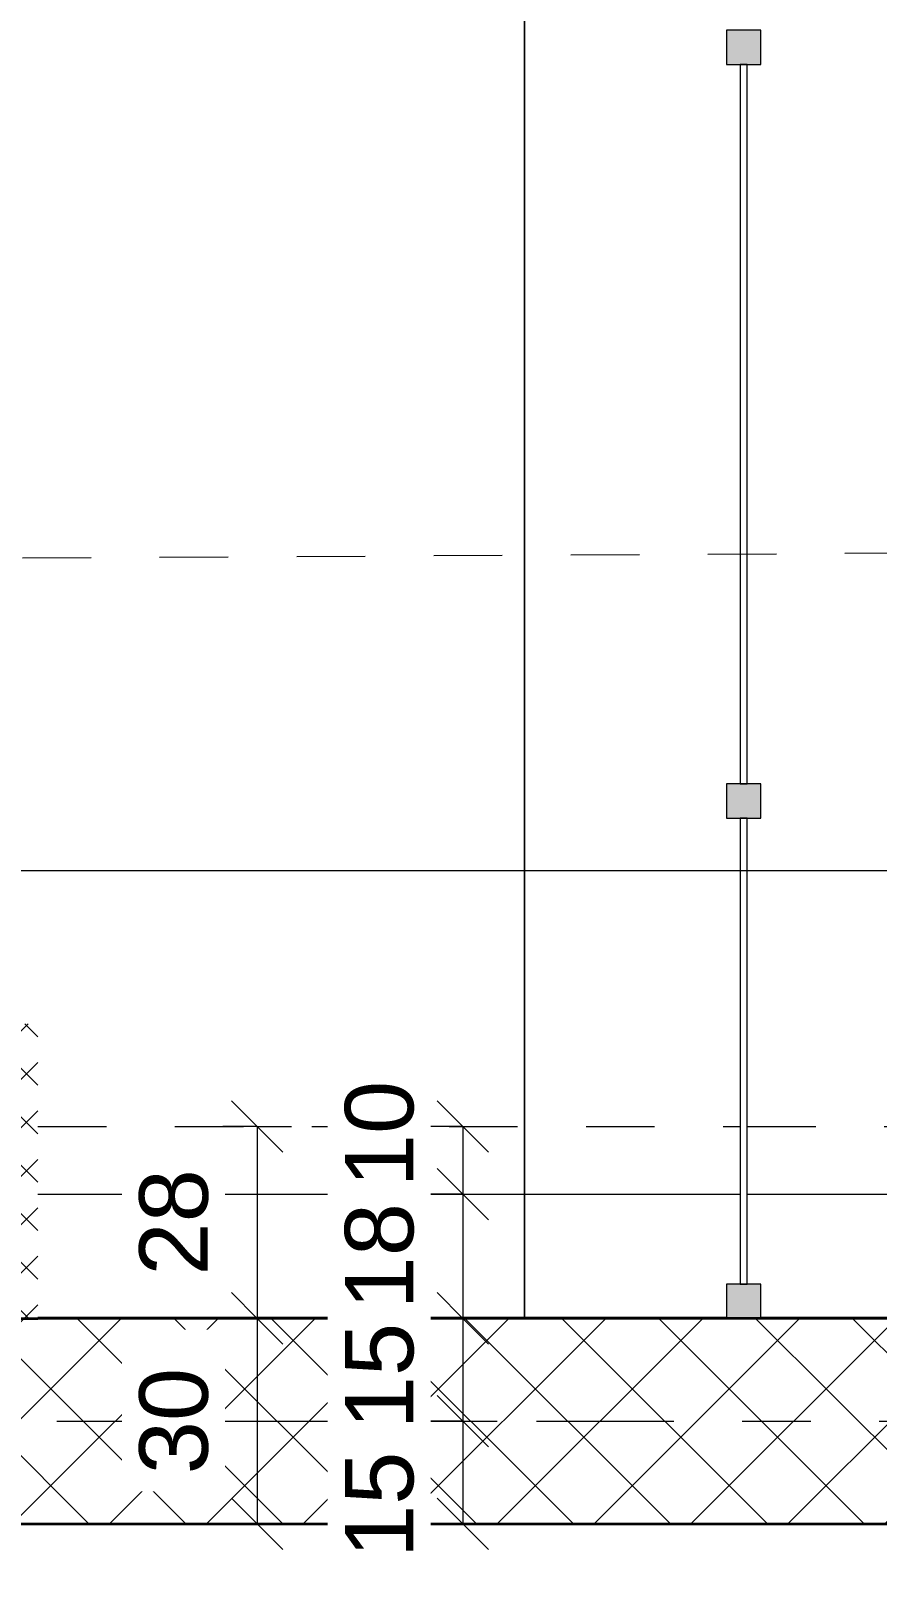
# Model space of a CAD drawing. Header units: metres. Extents: x -86 to 44, y -23 to 39.
# Drawn here: x 12.982 to 14.217, y -17.808 to -15.554 of the extents above; entities that cross this region are included whole.
import ezdxf

# ---------------------------------------------------------------- set-up
doc = ezdxf.new("R2010")
doc.units = ezdxf.units.M
for name, pattern in [('_Rasterlinie_', [0.375, 0.2, -0.05, 0.075, -0.05]), ('_Strichliert - Fein_', [0.15, 0.1, -0.05]), ('Gestrichelt', [0.1, 0.05, -0.05])]:
    doc.linetypes.add(name, pattern=pattern)
for name, color, linetype, lineweight in [('A-____-____-DIMS', 7, 'Continuous', 5), ('A-____-____-DIMS-50', 7, 'Continuous', 5), ('A-DETL-GENF-OTLN', 7, 'Continuous', 9), ('A-FLOR-____-OTLN', 7, 'Continuous', 9), ('A-GLAZ-CWMG-MCUT', 7, 'Continuous', 9), ('A-GLAZ-CWMG-OTLN', 7, 'Continuous', 9), ('A-WALL-____-MCUT', 7, 'Continuous', 35), ('A-WALL-____-PATT', 7, 'Continuous', 35), ('C-PRKG-____-OTLN', 7, 'Continuous', 9), ('S-GRID-____-OTLN', 7, 'Continuous', 5)]:
    doc.layers.add(name, color=color, linetype=linetype, lineweight=lineweight)
doc.layers.add('A-DETL-____-OTLN', color=5, linetype='Continuous', lineweight=9, true_color=0x0000ff)
doc.styles.add('Arial_1', font='arial.ttf', dxfattribs={"height": 0.1})
doc.dimstyles.new('SUB_Rohbau_fein_3', dxfattribs={"dimscale": 0.3048, "dimtxt": 0.102026, "dimasz": 0.246063, "dimexe": 0.164042, "dimexo": 0.0625, "dimgap": 0.123031, "dimtad": 1, "dimdec": 1, "dimlfac": 100, "dimrnd": 0.5, "dimdsep": 46, "dimtxsty": 'Arial_1', "dimblk1": 'OBLIQUE', "dimblk2": 'OBLIQUE', "dimsah": 1, "dimcen": 0.09, "dimazin": 0, "dimtfac": 1, "dimtdec": 4, "dimtix": 1, "dimtmove": 2, "dimatfit": 3, "dimfxl": 0.164042, "dimfxlon": 1, "dimtvp": 1, "dimtfill": 1, "dimtolj": 1, "dimtzin": 0, "dimarcsym": 2})
doc.dimstyles.new('SUB_Rohbau_fein_7', dxfattribs={"dimscale": 0.3048, "dimtxt": 0.102026, "dimasz": 0.246063, "dimexe": 0.164042, "dimexo": 0.0625, "dimgap": 0.123031, "dimtad": 1, "dimrnd": 0.005, "dimzin": 0, "dimdsep": 46, "dimtxsty": 'Arial_1', "dimblk1": 'OBLIQUE', "dimblk2": 'OBLIQUE', "dimsah": 1, "dimcen": 0.09, "dimazin": 0, "dimtfac": 1, "dimtdec": 4, "dimtix": 1, "dimtmove": 0, "dimatfit": 3, "dimfxl": 0.164042, "dimfxlon": 1, "dimtvp": 1, "dimtfill": 1, "dimtolj": 1, "dimtzin": 0, "dimarcsym": 2})
doc.dimstyles.new('SUB_Rohbau_fein_8', dxfattribs={"dimscale": 0.3048, "dimtxt": 0.102026, "dimasz": 0.246063, "dimexe": 0.164042, "dimexo": 0.0625, "dimgap": 0.123031, "dimtad": 1, "dimdec": 1, "dimlfac": 100, "dimrnd": 0.5, "dimdsep": 46, "dimtxsty": 'Arial_1', "dimblk1": 'OBLIQUE', "dimblk2": 'OBLIQUE', "dimsah": 1, "dimcen": 0.09, "dimazin": 0, "dimtfac": 1, "dimtdec": 4, "dimtix": 1, "dimtmove": 0, "dimatfit": 3, "dimfxl": 0.164042, "dimfxlon": 1, "dimtvp": 1, "dimtfill": 1, "dimtolj": 1, "dimtzin": 0, "dimarcsym": 2})

# ---------------------------------------------------------------- blocks, each defined once
blk = doc.blocks.new('PP_Parkplatz - 2650 x 5000-V10--01_UG_OK_FFB_AF')
at = {"layer": 'C-PRKG-____-OTLN', "color": 253, "true_color": 0x999999}
for p, q in [((-12.098, -17.4334), (-12.098, -12.4345)), ((-12.098, -17.4334), (-12.098, -12.4345)), ((-12.098, -12.4345), (-12.098, -17.4334)), ((-12.098, -17.4334), (-12.098, -17.4334))]:
    blk.add_line(p, q, dxfattribs=at)
blk = doc.blocks.new('Rechteckiger Pfosten - 50 x 50-41864169--01_UG_OK_FFB_AF')
at = {"layer": 'A-GLAZ-CWMG-OTLN', "true_color": 0xc8c8c8}
blk.add_hatch(color=9, dxfattribs=at).paths.add_polyline_path([(0, 0.025), (0, -0.025), (-0.05, -0.025), (-0.05, 0.025), (-0.0009, 0.025)])
at = {"layer": 'A-GLAZ-CWMG-MCUT'}
for p, q in [((-0.05, 0.025), (0, 0.025)), ((-0.05, -0.025), (-0.05, 0.025)), ((0, 0.025), (0, -0.025)), ((0, -0.025), (-0.05, -0.025))]:
    blk.add_line(p, q, dxfattribs=at)
blk = doc.blocks.new('Rechteckiger Pfosten - 50 x 50-41864164--01_UG_OK_FFB_AF')
at = {"layer": 'A-GLAZ-CWMG-OTLN', "true_color": 0xc8c8c8}
blk.add_hatch(color=9, dxfattribs=at).paths.add_polyline_path([(0.025, 0.025), (0.025, -0.025), (-0.025, -0.025), (-0.025, 0.025)])
at = {"layer": 'A-GLAZ-CWMG-MCUT'}
for p, q in [((-0.025, 0.025), (0.025, 0.025)), ((-0.025, -0.025), (-0.025, 0.025)), ((0.025, 0.025), (0.025, -0.025)), ((0.025, -0.025), (-0.025, -0.025))]:
    blk.add_line(p, q, dxfattribs=at)
blk = doc.blocks.new('DIMBLOCK1230--01_UG_OK_FFB_AF')
at = {"layer": 'A-____-____-DIMS-50'}
for p, q in [((-15.848, -16.7799), (-15.848, -16.7299)), ((-15.848, -16.7799), (-15.8105, -16.7424)), ((25.382, -16.7799), (25.382, -16.7299)), ((25.382, -16.7799), (25.4195, -16.7424)), ((-15.848, -16.7799), (-15.8855, -16.8174)), ((-15.848, -16.7799), (25.382, -16.7799)), ((-15.848, -16.7799), (-15.848, -16.8299)), ((25.382, -16.7799), (25.3445, -16.8174)), ((25.382, -16.7799), (25.382, -16.8299))]:
    blk.add_line(p, q, dxfattribs=at)
at = {"layer": 'A-____-____-DIMS-50', "color": 0, "insert": (4.5925, -16.6079), "char_height": 0.1, "width": 0.418697, "attachment_point": 1, "line_spacing_factor": 0.941778, "style": 'Arial_1', "bg_fill": 3, "box_fill_scale": 1.25, "bg_fill_color": 256, "bg_fill_true_color": 13158600, "bg_fill_transparency": 0}
blk.add_mtext('41.23', dxfattribs=at)
blk = doc.blocks.new('_Oblique')
at = {"color": 0, "linetype": 'ByBlock', "lineweight": -2}
blk.add_line((-0.5, -0.5), (0.5, 0.5), dxfattribs=at)
blk = doc.blocks.new('DIMBLOCK2047--01_UG_OK_FFB_AF')
at = {"layer": 'A-____-____-DIMS-50'}
for p, q in [((13.612, -17.1534), (13.5745, -17.1159)), ((13.612, -17.1534), (13.562, -17.1534)), ((13.612, -17.1534), (13.612, -17.2523)), ((13.612, -17.1534), (13.6495, -17.1909)), ((13.612, -17.1534), (13.662, -17.1534)), ((13.612, -17.2523), (13.5745, -17.2148)), ((13.612, -17.2523), (13.562, -17.2523)), ((13.612, -17.2523), (13.6495, -17.2898)), ((13.612, -17.2523), (13.662, -17.2523))]:
    blk.add_line(p, q, dxfattribs=at)
at = {"layer": 'A-____-____-DIMS-50', "color": 0, "insert": (13.44, -17.242), "char_height": 0.1, "width": 0.186088, "attachment_point": 1, "rotation": 90, "line_spacing_factor": 0.941778, "style": 'Arial_1', "bg_fill": 3, "box_fill_scale": 1.25, "bg_fill_color": 256, "bg_fill_true_color": 13158600, "bg_fill_transparency": 0}
blk.add_mtext('10', dxfattribs=at)
blk = doc.blocks.new('DIMBLOCK2048--01_UG_OK_FFB_AF')
at = {"layer": 'A-____-____-DIMS-50'}
for p, q in [((13.612, -17.2523), (13.5745, -17.2148)), ((13.612, -17.2523), (13.562, -17.2523)), ((13.612, -17.2523), (13.612, -17.4334)), ((13.612, -17.2523), (13.6495, -17.2898)), ((13.612, -17.2523), (13.662, -17.2523)), ((13.612, -17.4334), (13.5745, -17.3959)), ((13.612, -17.4334), (13.562, -17.4334)), ((13.612, -17.4334), (13.6495, -17.4709)), ((13.612, -17.4334), (13.662, -17.4334))]:
    blk.add_line(p, q, dxfattribs=at)
at = {"layer": 'A-____-____-DIMS-50', "color": 0, "insert": (13.44, -17.4204), "char_height": 0.1, "width": 0.186088, "attachment_point": 1, "rotation": 90, "line_spacing_factor": 0.941778, "style": 'Arial_1', "bg_fill": 3, "box_fill_scale": 1.25, "bg_fill_color": 256, "bg_fill_true_color": 13158600, "bg_fill_transparency": 0}
blk.add_mtext('18', dxfattribs=at)
blk = doc.blocks.new('DIMBLOCK2049--01_UG_OK_FFB_AF')
at = {"layer": 'A-____-____-DIMS-50'}
for p, q in [((13.612, -17.4334), (13.5745, -17.3959)), ((13.612, -17.4334), (13.562, -17.4334)), ((13.612, -17.4334), (13.612, -17.5834)), ((13.612, -17.4334), (13.6495, -17.4709)), ((13.612, -17.4334), (13.662, -17.4334)), ((13.612, -17.5834), (13.5745, -17.5459)), ((13.612, -17.5834), (13.562, -17.5834)), ((13.612, -17.5834), (13.6495, -17.6209)), ((13.612, -17.5834), (13.662, -17.5834))]:
    blk.add_line(p, q, dxfattribs=at)
at = {"layer": 'A-____-____-DIMS-50', "color": 0, "insert": (13.44, -17.5953), "char_height": 0.1, "width": 0.186088, "attachment_point": 1, "rotation": 90, "line_spacing_factor": 0.941778, "style": 'Arial_1', "bg_fill": 3, "box_fill_scale": 1.25, "bg_fill_color": 256, "bg_fill_true_color": 13158600, "bg_fill_transparency": 0}
blk.add_mtext('15', dxfattribs=at)
blk = doc.blocks.new('DIMBLOCK2050--01_UG_OK_FFB_AF')
at = {"layer": 'A-____-____-DIMS-50'}
for p, q in [((13.612, -17.5834), (13.5745, -17.5459)), ((13.612, -17.5834), (13.562, -17.5834)), ((13.612, -17.5834), (13.612, -17.7334)), ((13.612, -17.5834), (13.6495, -17.6209)), ((13.612, -17.5834), (13.662, -17.5834)), ((13.612, -17.7334), (13.5745, -17.6959)), ((13.612, -17.7334), (13.562, -17.7334)), ((13.612, -17.7334), (13.6495, -17.7709)), ((13.612, -17.7334), (13.662, -17.7334))]:
    blk.add_line(p, q, dxfattribs=at)
at = {"layer": 'A-____-____-DIMS-50', "color": 0, "insert": (13.44, -17.7832), "char_height": 0.1, "width": 0.186088, "attachment_point": 1, "rotation": 90, "line_spacing_factor": 0.941778, "style": 'Arial_1', "bg_fill": 3, "box_fill_scale": 1.25, "bg_fill_color": 256, "bg_fill_true_color": 13158600, "bg_fill_transparency": 0}
blk.add_mtext('15', dxfattribs=at)
blk = doc.blocks.new('DIMBLOCK2051--01_UG_OK_FFB_AF')
at = {"layer": 'A-____-____-DIMS-50'}
for p, q in [((13.312, -17.1534), (13.2745, -17.1159)), ((13.312, -17.1534), (13.262, -17.1534)), ((13.312, -17.1534), (13.312, -17.4334)), ((13.312, -17.1534), (13.3495, -17.1909)), ((13.312, -17.1534), (13.362, -17.1534)), ((13.312, -17.4334), (13.2745, -17.3959)), ((13.312, -17.4334), (13.262, -17.4334)), ((13.312, -17.4334), (13.3495, -17.4709)), ((13.312, -17.4334), (13.362, -17.4334))]:
    blk.add_line(p, q, dxfattribs=at)
at = {"layer": 'A-____-____-DIMS-50', "color": 0, "insert": (13.14, -17.371), "char_height": 0.1, "width": 0.186088, "attachment_point": 1, "rotation": 90, "line_spacing_factor": 0.941778, "style": 'Arial_1', "bg_fill": 3, "box_fill_scale": 1.25, "bg_fill_color": 256, "bg_fill_true_color": 13158600, "bg_fill_transparency": 0}
blk.add_mtext('28', dxfattribs=at)
blk = doc.blocks.new('DIMBLOCK2052--01_UG_OK_FFB_AF')
at = {"layer": 'A-____-____-DIMS-50'}
for p, q in [((13.312, -17.4334), (13.2745, -17.3959)), ((13.312, -17.4334), (13.262, -17.4334)), ((13.312, -17.4334), (13.312, -17.7334)), ((13.312, -17.4334), (13.3495, -17.4709)), ((13.312, -17.4334), (13.362, -17.4334)), ((13.312, -17.7334), (13.2745, -17.6959)), ((13.312, -17.7334), (13.262, -17.7334)), ((13.312, -17.7334), (13.3495, -17.7709)), ((13.312, -17.7334), (13.362, -17.7334))]:
    blk.add_line(p, q, dxfattribs=at)
at = {"layer": 'A-____-____-DIMS-50', "color": 0, "insert": (13.14, -17.661), "char_height": 0.1, "width": 0.186088, "attachment_point": 1, "rotation": 90, "line_spacing_factor": 0.941778, "style": 'Arial_1', "bg_fill": 3, "box_fill_scale": 1.25, "bg_fill_color": 256, "bg_fill_true_color": 13158600, "bg_fill_transparency": 0}
blk.add_mtext('30', dxfattribs=at)

msp = doc.modelspace()

# ---------------------------------------------------------------- hatches: boundary and pattern name
at = {"layer": 'A-DETL-GENF-OTLN', "true_color": 0xc0c0c0}
h = msp.add_hatch(dxfattribs=at)
h.set_pattern_fill('FP_19', color=9, style=0, pattern_type=2)
h.set_pattern_definition([(45, (0, 0), (-0.03535534, 0.03535534), []), (135, (0, 0), (-0.03535534, -0.03535534), [])])
h.paths.add_polyline_path([(12.892, -17.4334), (12.992, -17.4334), (12.992, -17.0034), (12.872, -17.0034), (12.872, -17.1534), (12.892, -17.1534), (12.892, -17.4326)])
at = {"layer": 'A-WALL-____-PATT', "lineweight": 9}
h = msp.add_hatch(dxfattribs=at)
h.set_pattern_fill('FP_1', color=256, style=0, pattern_type=2)
h.set_pattern_definition([(45, (0, 0), (-0.07071068, 0.07071068), []), (135, (0, 0), (-0.07071068, -0.07071068), [])])
h.paths.add_polyline_path([(19.4754, -17.7334), (25.452, -17.7334), (25.452, -17.4334), (-77.5379, -17.4334), (-77.508, -17.7334), (11.3829, -17.7334)])

# ---------------------------------------------------------------- linework, layer by layer
at = {"layer": 'A-DETL-____-OTLN', "color": 30, "linetype": '_Strichliert - Fein_', "true_color": 0xff8000}
msp.add_line((-75.8289, -16.8216), (28.844, -16.2345), dxfattribs=at)
at = {"layer": 'A-DETL-____-OTLN', "color": 7, "linetype": 'Gestrichelt'}
for p, q in [((12.992, -17.1534), (14.017, -17.1534)), ((14.027, -17.1534), (25.452, -17.1534))]:
    msp.add_line(p, q, dxfattribs=at)
at = {"layer": 'A-DETL-____-OTLN', "color": 7, "lineweight": 35}
msp.add_line((12.872, -17.4334), (12.992, -17.4334), dxfattribs=at)
at = {"layer": 'A-FLOR-____-OTLN'}
for p, q in [((12.992, -17.2523), (14.017, -17.2523)), ((14.027, -17.2523), (25.452, -17.2523)), ((12.992, -17.4316), (13.997, -17.4316)), ((13.997, -17.4322), (12.992, -17.4322)), ((14.047, -17.4316), (25.452, -17.4316)), ((25.452, -17.4322), (14.047, -17.4322))]:
    msp.add_line(p, q, dxfattribs=at)
at = {"layer": 'A-WALL-____-MCUT', "lineweight": 9}
for p, q in [((14.017, -15.6034), (14.017, -16.6534)), ((14.027, -15.6034), (14.017, -15.6034)), ((14.027, -16.6534), (14.027, -15.6034)), ((14.017, -16.6534), (14.027, -16.6534)), ((14.017, -16.7034), (14.017, -17.3834)), ((14.027, -16.7034), (14.017, -16.7034)), ((14.027, -17.3834), (14.027, -16.7034)), ((14.017, -17.3834), (14.027, -17.3834))]:
    msp.add_line(p, q, dxfattribs=at)
at = {"layer": 'A-WALL-____-MCUT'}
for p, q in [((25.452, -17.4334), (12.992, -17.4334)), ((-77.508, -17.7334), (25.752, -17.7334))]:
    msp.add_line(p, q, dxfattribs=at)
at = {"layer": 'S-GRID-____-OTLN', "color": 8, "linetype": '_Rasterlinie_', "true_color": 0x808080}
msp.add_line((-80.7802, -17.5834), (27.9515, -17.5834), dxfattribs=at)

# ---------------------------------------------------------------- block references
at = {"layer": 'A-GLAZ-CWMG-OTLN', "extrusion": (0, 0, -1), "rotation": 270.0000000000001}
for name, p in [('Rechteckiger Pfosten - 50 x 50-41864164--01_UG_OK_FFB_AF', (-14.022, -15.5784)), ('Rechteckiger Pfosten - 50 x 50-41864164--01_UG_OK_FFB_AF', (-14.022, -16.6784)), ('Rechteckiger Pfosten - 50 x 50-41864169--01_UG_OK_FFB_AF', (-14.022, -17.4334))]:
    msp.add_blockref(name, p, dxfattribs=at)
at = {"layer": 'C-PRKG-____-OTLN', "color": 253, "true_color": 0x999999}
msp.add_blockref('PP_Parkplatz - 2650 x 5000-V10--01_UG_OK_FFB_AF', (25.8, 0), dxfattribs=at)

# ---------------------------------------------------------------- next in the draw order: dimensions: what is measured, and where the dimension line sits
at = {"layer": 'A-____-____-DIMS'}
dim = msp.add_linear_dim(base=(25.382, -16.7799), p1=(-15.848, -16.7299), p2=(25.382, -16.7299), dimstyle='SUB_Rohbau_fein_7', override={"dimpost": '<>', "dimfxl": 41.23}, dxfattribs=at)
dim.commit()
dim.dimension.update_dxf_attribs({"geometry": 'DIMBLOCK1230--01_UG_OK_FFB_AF', "text_midpoint": (4.767, -16.6913)})
dim = msp.add_linear_dim(base=(13.612, -17.2523), p1=(13.662, -17.1534), p2=(13.662, -17.2523), angle=90, dimstyle='SUB_Rohbau_fein_3', override={"dimpost": '<>', "dimfxl": 0.098815}, dxfattribs=at)
dim.commit()
dim.dimension.update_dxf_attribs({"geometry": 'DIMBLOCK2047--01_UG_OK_FFB_AF', "text_midpoint": (13.5066, -17.149), "dimtype": 160, "text_rotation": 90})
dim = msp.add_linear_dim(base=(13.312, -17.4334), p1=(13.362, -17.1534), p2=(13.362, -17.4334), angle=90, dimstyle='SUB_Rohbau_fein_8', override={"dimpost": '<>', "dimfxl": 0.28}, dxfattribs=at)
dim.commit()
dim.dimension.update_dxf_attribs({"geometry": 'DIMBLOCK2051--01_UG_OK_FFB_AF', "text_midpoint": (13.2234, -17.2934)})

# ---------------------------------------------------------------- next in the draw order: dimensions: what is measured, and where the dimension line sits
for base, p1, p2, override, picture, middle in [((13.612, -17.4334), (13.662, -17.2523), (13.662, -17.4334), {"dimpost": '<>', "dimfxl": 0.181185}, 'DIMBLOCK2048--01_UG_OK_FFB_AF', (13.5234, -17.3429)), ((13.312, -17.7334), (13.362, -17.4334), (13.362, -17.7334), {"dimpost": '<>', "dimfxl": 0.3}, 'DIMBLOCK2052--01_UG_OK_FFB_AF', (13.2234, -17.5834))]:
    dim = msp.add_linear_dim(base=base, p1=p1, p2=p2, angle=90, dimstyle='SUB_Rohbau_fein_8', override=override, dxfattribs=at)
    dim.commit()
    dim.dimension.update_dxf_attribs({"geometry": picture, "text_midpoint": middle})

# ---------------------------------------------------------------- next in the draw order: dimensions: what is measured, and where the dimension line sits
dim = msp.add_linear_dim(base=(13.612, -17.5834), p1=(13.662, -17.4334), p2=(13.662, -17.5834), angle=90, dimstyle='SUB_Rohbau_fein_3', override={"dimpost": '<>', "dimfxl": 0.15}, dxfattribs=at)
dim.commit()
dim.dimension.update_dxf_attribs({"geometry": 'DIMBLOCK2049--01_UG_OK_FFB_AF', "text_midpoint": (13.5066, -17.5023), "dimtype": 160, "text_rotation": 90})

# ---------------------------------------------------------------- next in the draw order: dimensions: what is measured, and where the dimension line sits
dim = msp.add_linear_dim(base=(13.612, -17.7334), p1=(13.662, -17.5834), p2=(13.662, -17.7334), angle=90, dimstyle='SUB_Rohbau_fein_3', override={"dimpost": '<>', "dimfxl": 0.15}, dxfattribs=at)
dim.commit()
dim.dimension.update_dxf_attribs({"geometry": 'DIMBLOCK2050--01_UG_OK_FFB_AF', "text_midpoint": (13.5066, -17.6901), "dimtype": 160, "text_rotation": 90})

doc.saveas('drawing.dxf')
